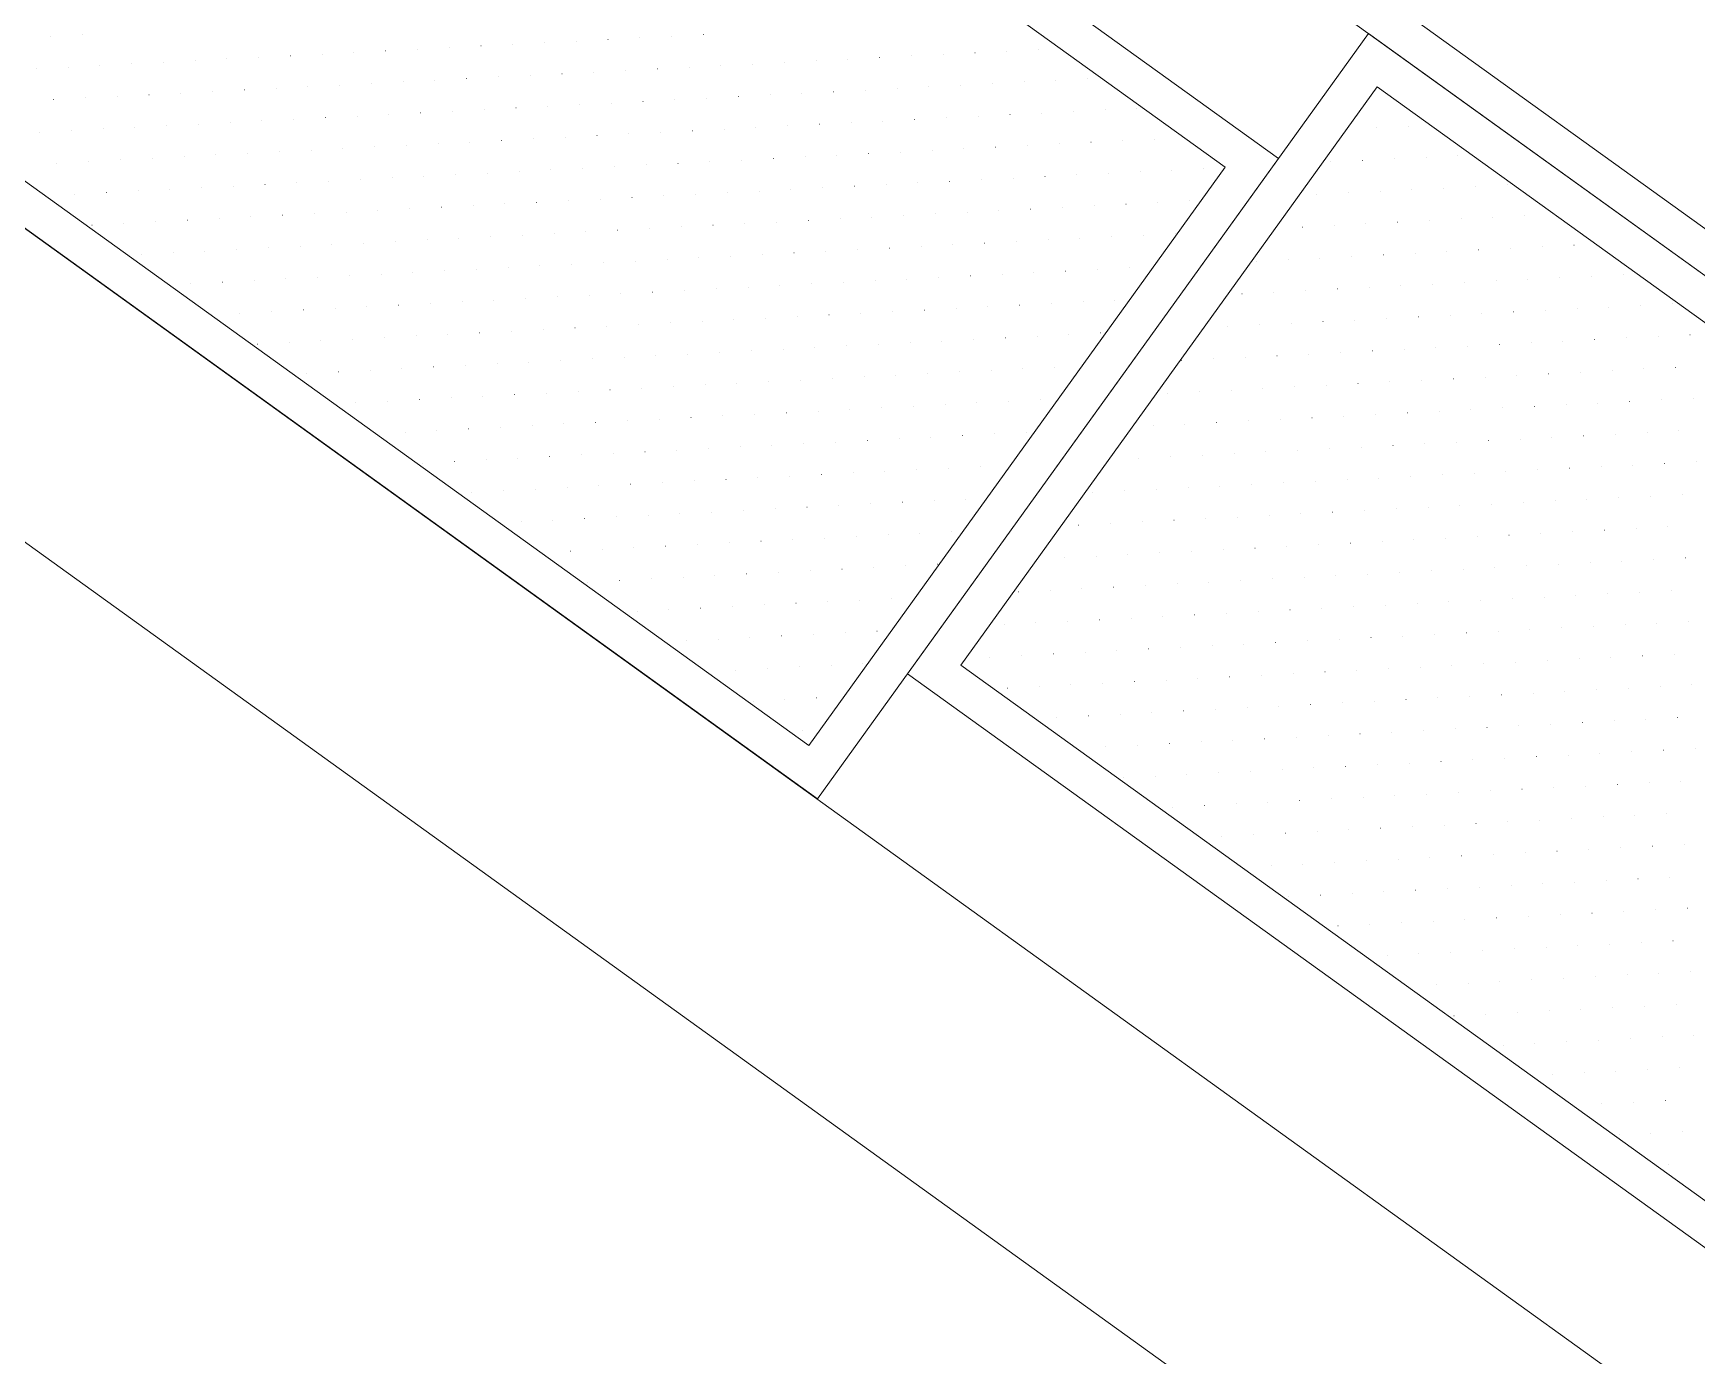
# Model space of a CAD drawing. Header units: centimetres. Extents: x -16179 to 12840, y -10704 to 3856.
# Drawn here: x 11086.4 to 11217.2, y -5104.4 to -5000.4 of the extents above; entities that cross this region are included whole.
import ezdxf

# ---------------------------------------------------------------- set-up
doc = ezdxf.new("R2010")
doc.units = ezdxf.units.CM
doc.header["$MEASUREMENT"] = 0
doc.layers.add('AA- arredo_Num_Penna__8_Num_Penna__8_Num_Penna__8_Num_Penna__8_Num_Penna__8_Num_Penna__8_Num_Penna__8_Num_Penna__8_Num_Penna__8_Num_Penna__8', color=8, linetype='Continuous', lineweight=18)

msp = doc.modelspace()

# ---------------------------------------------------------------- linework, layer by layer
at = {"layer": 'AA- arredo_Num_Penna__8_Num_Penna__8_Num_Penna__8_Num_Penna__8_Num_Penna__8_Num_Penna__8_Num_Penna__8_Num_Penna__8_Num_Penna__8_Num_Penna__8', "color": 8, "linetype": 'Continuous', "lineweight": 18}
for p, q in [((10985.42, -4943.55), (11335.42, -5195.55)), ((11148.06, -5060.6), (10985.42, -4943.55)), ((11147.38, -5056.41), (10990.56, -4943.55)), ((11086.42, -4943.55), (11180.09, -5010.96)), ((11091.56, -4943.55), (11184.28, -5010.28)), ((11112.28, -4943.55), (11331.24, -5101.13)), ((11117.42, -4943.55), (11335.42, -5100.45)), ((10985.42, -4968.2), (11301.19, -5195.55)), ((11087.76, -5000.65), (11087.76, -5000.65)), ((11090.26, -5000.53), (11090.26, -5000.53)), ((11126.59, -5001.18), (11126.59, -5001.18)), ((11129.08, -5001.05), (11129.09, -5001.05)), ((11131.58, -5000.92), (11131.59, -5000.92)), ((11134.08, -5000.8), (11134.08, -5000.8)), ((11136.57, -5000.67), (11136.58, -5000.67)), ((11139.07, -5000.54), (11139.08, -5000.54)), ((11155.13, -5050.78), (11191.35, -5000.45)), ((11191.35, -5000.45), (11331.24, -5101.13)), ((11101.62, -5002.45), (11101.62, -5002.45)), ((11104.12, -5002.32), (11104.12, -5002.32)), ((11106.61, -5002.2), (11106.62, -5002.2)), ((11109.11, -5002.07), (11109.11, -5002.07)), ((11111.61, -5001.94), (11111.61, -5001.94)), ((11114.1, -5001.81), (11114.11, -5001.81)), ((11116.6, -5001.69), (11116.6, -5001.69)), ((11119.1, -5001.56), (11119.1, -5001.56)), ((11121.59, -5001.43), (11121.6, -5001.43)), ((11124.09, -5001.31), (11124.1, -5001.31)), ((11150.43, -5002.47), (11150.44, -5002.47)), ((11152.93, -5002.34), (11152.94, -5002.34)), ((11155.43, -5002.21), (11155.43, -5002.21)), ((11157.92, -5002.09), (11157.93, -5002.09)), ((11160.42, -5001.96), (11160.43, -5001.96)), ((11162.92, -5001.83), (11162.92, -5001.83)), ((11165.41, -5001.7), (11165.42, -5001.7)), ((11086.64, -5003.21), (11086.64, -5003.21)), ((11089.14, -5003.09), (11089.14, -5003.09)), ((11091.63, -5002.96), (11091.64, -5002.96)), ((11094.13, -5002.83), (11094.13, -5002.83)), ((11096.63, -5002.71), (11096.63, -5002.71)), ((11099.12, -5002.58), (11099.13, -5002.58)), ((11125.47, -5003.74), (11125.47, -5003.74)), ((11127.96, -5003.61), (11127.97, -5003.61)), ((11130.46, -5003.48), (11130.46, -5003.48)), ((11132.96, -5003.36), (11132.96, -5003.36)), ((11135.45, -5003.23), (11135.46, -5003.23)), ((11137.95, -5003.1), (11137.95, -5003.1)), ((11140.45, -5002.98), (11140.45, -5002.98)), ((11142.94, -5002.85), (11142.95, -5002.85)), ((11145.44, -5002.72), (11145.44, -5002.72)), ((11147.94, -5002.59), (11147.94, -5002.59)), ((11100.5, -5005.01), (11100.5, -5005.01)), ((11102.99, -5004.88), (11103, -5004.88)), ((11105.49, -5004.76), (11105.5, -5004.76)), ((11107.99, -5004.63), (11107.99, -5004.63)), ((11110.49, -5004.5), (11110.49, -5004.5)), ((11112.98, -5004.38), (11112.99, -5004.38)), ((11115.48, -5004.25), (11115.48, -5004.25)), ((11117.98, -5004.12), (11117.98, -5004.12)), ((11120.47, -5003.99), (11120.48, -5003.99)), ((11122.97, -5003.87), (11122.97, -5003.87)), ((11149.31, -5005.03), (11149.32, -5005.03)), ((11151.81, -5004.9), (11151.81, -5004.9)), ((11154.31, -5004.77), (11154.31, -5004.77)), ((11156.8, -5004.65), (11156.81, -5004.65)), ((11159.3, -5004.52), (11159.3, -5004.52)), ((11159.32, -5050.09), (11192.03, -5004.64)), ((11161.8, -5004.39), (11161.8, -5004.39)), ((11164.29, -5004.26), (11164.3, -5004.26)), ((11166.79, -5004.14), (11166.79, -5004.14)), ((11169.29, -5004.01), (11169.29, -5004.01)), ((11192.03, -5004.64), (11327.05, -5101.81)), ((11088.01, -5005.65), (11088.02, -5005.65)), ((11090.51, -5005.52), (11090.52, -5005.52)), ((11093.01, -5005.39), (11093.01, -5005.39)), ((11095.5, -5005.27), (11095.51, -5005.27)), ((11098, -5005.14), (11098.01, -5005.14)), ((11124.34, -5006.3), (11124.35, -5006.3)), ((11126.84, -5006.17), (11126.85, -5006.17)), ((11129.34, -5006.04), (11129.34, -5006.04)), ((11131.83, -5005.92), (11131.84, -5005.92)), ((11134.33, -5005.79), (11134.34, -5005.79)), ((11136.83, -5005.66), (11136.83, -5005.66)), ((11139.33, -5005.54), (11139.33, -5005.54)), ((11141.82, -5005.41), (11141.83, -5005.41)), ((11144.32, -5005.28), (11144.32, -5005.28)), ((11146.82, -5005.15), (11146.82, -5005.15)), ((11173.16, -5006.32), (11173.16, -5006.32)), ((11096.88, -5007.7), (11096.89, -5007.7)), ((11099.38, -5007.57), (11099.38, -5007.57)), ((11101.87, -5007.44), (11101.88, -5007.44)), ((11104.37, -5007.32), (11104.38, -5007.32)), ((11106.87, -5007.19), (11106.87, -5007.19)), ((11109.36, -5007.06), (11109.37, -5007.06)), ((11111.86, -5006.94), (11111.87, -5006.94)), ((11114.36, -5006.81), (11114.36, -5006.81)), ((11116.85, -5006.68), (11116.86, -5006.68)), ((11119.35, -5006.55), (11119.36, -5006.55)), ((11121.85, -5006.43), (11121.85, -5006.43)), ((11145.69, -5007.71), (11145.7, -5007.71)), ((11148.19, -5007.59), (11148.2, -5007.59)), ((11150.69, -5007.46), (11150.69, -5007.46)), ((11153.18, -5007.33), (11153.19, -5007.33)), ((11155.68, -5007.21), (11155.69, -5007.21)), ((11158.18, -5007.08), (11158.18, -5007.08)), ((11160.67, -5006.95), (11160.68, -5006.95)), ((11163.17, -5006.82), (11163.18, -5006.82)), ((11165.67, -5006.7), (11165.67, -5006.7)), ((11168.17, -5006.57), (11168.17, -5006.57)), ((11170.66, -5006.44), (11170.67, -5006.44)), ((11086.89, -5008.21), (11086.9, -5008.21)), ((11089.39, -5008.08), (11089.39, -5008.08)), ((11091.89, -5007.95), (11091.89, -5007.95)), ((11094.38, -5007.83), (11094.39, -5007.83)), ((11120.73, -5008.99), (11120.73, -5008.99)), ((11123.22, -5008.86), (11123.23, -5008.86)), ((11125.72, -5008.73), (11125.73, -5008.73)), ((11128.22, -5008.61), (11128.22, -5008.61)), ((11130.71, -5008.48), (11130.72, -5008.48)), ((11133.21, -5008.35), (11133.22, -5008.35)), ((11135.71, -5008.22), (11135.71, -5008.22)), ((11138.2, -5008.1), (11138.21, -5008.1)), ((11140.7, -5007.97), (11140.71, -5007.97)), ((11143.2, -5007.84), (11143.2, -5007.84)), ((11169.54, -5009), (11169.55, -5009)), ((11172.04, -5008.88), (11172.04, -5008.88)), ((11174.53, -5008.75), (11174.54, -5008.75)), ((11192.01, -5007.86), (11192.02, -5007.86)), ((11194.51, -5007.73), (11194.51, -5007.73)), ((11095.76, -5010.26), (11095.76, -5010.26)), ((11098.26, -5010.13), (11098.26, -5010.13)), ((11100.75, -5010), (11100.76, -5010)), ((11103.25, -5009.88), (11103.25, -5009.88)), ((11105.75, -5009.75), (11105.75, -5009.75)), ((11108.24, -5009.62), (11108.25, -5009.62)), ((11110.74, -5009.5), (11110.74, -5009.5)), ((11113.24, -5009.37), (11113.24, -5009.37)), ((11115.73, -5009.24), (11115.74, -5009.24)), ((11118.23, -5009.11), (11118.23, -5009.11)), ((11144.57, -5010.28), (11144.58, -5010.28)), ((11147.07, -5010.15), (11147.07, -5010.15)), ((11184.28, -5010.28), (11148.06, -5060.6)), ((11149.57, -5010.02), (11149.57, -5010.02)), ((11152.06, -5009.89), (11152.07, -5009.89)), ((11154.56, -5009.77), (11154.57, -5009.77)), ((11157.06, -5009.64), (11157.06, -5009.64)), ((11159.55, -5009.51), (11159.56, -5009.51)), ((11162.05, -5009.38), (11162.06, -5009.38)), ((11164.55, -5009.26), (11164.55, -5009.26)), ((11167.04, -5009.13), (11167.05, -5009.13)), ((11193.39, -5010.29), (11193.39, -5010.29)), ((11195.88, -5010.16), (11195.89, -5010.16)), ((11198.38, -5010.04), (11198.39, -5010.04)), ((11088.27, -5010.64), (11088.27, -5010.64)), ((11090.77, -5010.51), (11090.77, -5010.51)), ((11093.26, -5010.39), (11093.27, -5010.39)), ((11119.61, -5011.55), (11119.61, -5011.55)), ((11122.1, -5011.42), (11122.11, -5011.42)), ((11124.6, -5011.29), (11124.6, -5011.29)), ((11127.1, -5011.17), (11127.1, -5011.17)), ((11129.59, -5011.04), (11129.6, -5011.04)), ((11132.09, -5010.91), (11132.09, -5010.91)), ((11134.59, -5010.78), (11134.59, -5010.78)), ((11137.08, -5010.66), (11137.09, -5010.66)), ((11139.58, -5010.53), (11139.58, -5010.53)), ((11142.08, -5010.4), (11142.08, -5010.4)), ((11180.09, -5010.96), (11147.38, -5056.41)), ((11168.42, -5011.56), (11168.42, -5011.56)), ((11170.92, -5011.44), (11170.92, -5011.44)), ((11173.41, -5011.31), (11173.42, -5011.31)), ((11175.91, -5011.18), (11175.91, -5011.18)), ((11178.41, -5011.05), (11178.41, -5011.05)), ((11188.39, -5010.55), (11188.4, -5010.55)), ((11190.89, -5010.42), (11190.9, -5010.42)), ((11092.14, -5012.95), (11092.15, -5012.95)), ((11094.64, -5012.82), (11094.64, -5012.82)), ((11097.13, -5012.69), (11097.14, -5012.69)), ((11099.63, -5012.57), (11099.64, -5012.57)), ((11102.13, -5012.44), (11102.13, -5012.44)), ((11104.62, -5012.31), (11104.63, -5012.31)), ((11107.12, -5012.18), (11107.13, -5012.18)), ((11109.62, -5012.06), (11109.62, -5012.06)), ((11112.12, -5011.93), (11112.12, -5011.93)), ((11114.61, -5011.8), (11114.62, -5011.8)), ((11117.11, -5011.67), (11117.11, -5011.67)), ((11143.45, -5012.84), (11143.46, -5012.84)), ((11145.95, -5012.71), (11145.95, -5012.71)), ((11148.45, -5012.58), (11148.45, -5012.58)), ((11150.94, -5012.45), (11150.95, -5012.45)), ((11153.44, -5012.33), (11153.44, -5012.33)), ((11155.94, -5012.2), (11155.94, -5012.2)), ((11158.43, -5012.07), (11158.44, -5012.07)), ((11160.93, -5011.94), (11160.93, -5011.94)), ((11163.43, -5011.82), (11163.43, -5011.82)), ((11165.92, -5011.69), (11165.93, -5011.69)), ((11192.27, -5012.85), (11192.27, -5012.85)), ((11194.76, -5012.72), (11194.77, -5012.72)), ((11197.26, -5012.6), (11197.26, -5012.6)), ((11199.76, -5012.47), (11199.76, -5012.47)), ((11202.25, -5012.34), (11202.26, -5012.34)), ((11089.64, -5013.07), (11089.65, -5013.07)), ((11115.99, -5014.23), (11115.99, -5014.23)), ((11118.48, -5014.11), (11118.49, -5014.11)), ((11120.98, -5013.98), (11120.99, -5013.98)), ((11123.48, -5013.85), (11123.48, -5013.85)), ((11125.97, -5013.73), (11125.98, -5013.73)), ((11128.47, -5013.6), (11128.48, -5013.6)), ((11130.97, -5013.47), (11130.97, -5013.47)), ((11133.46, -5013.34), (11133.47, -5013.34)), ((11135.96, -5013.22), (11135.97, -5013.22)), ((11138.46, -5013.09), (11138.46, -5013.09)), ((11140.96, -5012.96), (11140.96, -5012.96)), ((11164.8, -5014.25), (11164.81, -5014.25)), ((11167.3, -5014.12), (11167.3, -5014.12)), ((11169.8, -5014), (11169.8, -5014)), ((11172.29, -5013.87), (11172.3, -5013.87)), ((11174.79, -5013.74), (11174.79, -5013.74)), ((11177.29, -5013.61), (11177.29, -5013.61)), ((11187.27, -5013.11), (11187.28, -5013.11)), ((11189.77, -5012.98), (11189.77, -5012.98)), ((11091.02, -5015.51), (11091.03, -5015.51)), ((11093.52, -5015.38), (11093.52, -5015.38)), ((11096.01, -5015.25), (11096.02, -5015.25)), ((11098.51, -5015.13), (11098.52, -5015.13)), ((11101.01, -5015), (11101.01, -5015)), ((11103.5, -5014.87), (11103.51, -5014.87)), ((11106, -5014.74), (11106.01, -5014.74)), ((11108.5, -5014.62), (11108.5, -5014.62)), ((11110.99, -5014.49), (11111, -5014.49)), ((11113.49, -5014.36), (11113.5, -5014.36)), ((11139.83, -5015.52), (11139.84, -5015.52)), ((11142.33, -5015.4), (11142.34, -5015.4)), ((11144.83, -5015.27), (11144.83, -5015.27)), ((11147.32, -5015.14), (11147.33, -5015.14)), ((11149.82, -5015.01), (11149.83, -5015.01)), ((11152.32, -5014.89), (11152.32, -5014.89)), ((11154.81, -5014.76), (11154.82, -5014.76)), ((11157.31, -5014.63), (11157.32, -5014.63)), ((11159.81, -5014.51), (11159.81, -5014.51)), ((11162.3, -5014.38), (11162.31, -5014.38)), ((11188.65, -5015.54), (11188.65, -5015.54)), ((11191.14, -5015.41), (11191.15, -5015.41)), ((11193.64, -5015.28), (11193.65, -5015.28)), ((11196.14, -5015.16), (11196.14, -5015.16)), ((11198.64, -5015.03), (11198.64, -5015.03)), ((11201.13, -5014.9), (11201.14, -5014.9)), ((11203.63, -5014.78), (11203.63, -5014.78)), ((11114.87, -5016.8), (11114.87, -5016.8)), ((11117.36, -5016.67), (11117.37, -5016.67)), ((11119.86, -5016.54), (11119.86, -5016.54)), ((11122.36, -5016.41), (11122.36, -5016.41)), ((11124.85, -5016.29), (11124.86, -5016.29)), ((11127.35, -5016.16), (11127.36, -5016.16)), ((11129.85, -5016.03), (11129.85, -5016.03)), ((11132.34, -5015.9), (11132.35, -5015.9)), ((11134.84, -5015.78), (11134.85, -5015.78)), ((11137.34, -5015.65), (11137.34, -5015.65)), ((11163.68, -5016.81), (11163.69, -5016.81)), ((11166.18, -5016.68), (11166.18, -5016.68)), ((11168.67, -5016.56), (11168.68, -5016.56)), ((11171.17, -5016.43), (11171.18, -5016.43)), ((11173.67, -5016.3), (11173.67, -5016.3)), ((11176.16, -5016.18), (11176.17, -5016.18)), ((11186.15, -5015.67), (11186.16, -5015.67)), ((11094.89, -5017.81), (11094.9, -5017.81)), ((11097.39, -5017.69), (11097.39, -5017.69)), ((11099.89, -5017.56), (11099.89, -5017.56)), ((11102.38, -5017.43), (11102.39, -5017.43)), ((11104.88, -5017.3), (11104.88, -5017.3)), ((11107.38, -5017.18), (11107.38, -5017.18)), ((11109.87, -5017.05), (11109.88, -5017.05)), ((11112.37, -5016.92), (11112.37, -5016.92)), ((11138.71, -5018.08), (11138.72, -5018.08)), ((11141.21, -5017.96), (11141.21, -5017.96)), ((11143.71, -5017.83), (11143.71, -5017.83)), ((11146.2, -5017.7), (11146.21, -5017.7)), ((11148.7, -5017.57), (11148.7, -5017.57)), ((11151.2, -5017.45), (11151.2, -5017.45)), ((11153.69, -5017.32), (11153.7, -5017.32)), ((11156.19, -5017.19), (11156.2, -5017.19)), ((11158.69, -5017.07), (11158.69, -5017.07)), ((11161.18, -5016.94), (11161.19, -5016.94)), ((11187.53, -5018.1), (11187.53, -5018.1)), ((11190.02, -5017.97), (11190.03, -5017.97)), ((11192.52, -5017.84), (11192.53, -5017.84)), ((11195.02, -5017.72), (11195.02, -5017.72)), ((11197.51, -5017.59), (11197.52, -5017.59)), ((11200.01, -5017.46), (11200.02, -5017.46)), ((11202.51, -5017.34), (11202.51, -5017.34)), ((11205, -5017.21), (11205.01, -5017.21)), ((11207.5, -5017.08), (11207.51, -5017.08)), ((11111.25, -5019.48), (11111.25, -5019.48)), ((11113.75, -5019.36), (11113.75, -5019.36)), ((11116.24, -5019.23), (11116.25, -5019.23)), ((11118.74, -5019.1), (11118.74, -5019.1)), ((11121.24, -5018.97), (11121.24, -5018.97)), ((11123.73, -5018.85), (11123.74, -5018.85)), ((11126.23, -5018.72), (11126.23, -5018.72)), ((11128.73, -5018.59), (11128.73, -5018.59)), ((11131.22, -5018.47), (11131.23, -5018.47)), ((11133.72, -5018.34), (11133.72, -5018.34)), ((11136.22, -5018.21), (11136.22, -5018.21)), ((11162.56, -5019.37), (11162.56, -5019.37)), ((11165.06, -5019.24), (11165.06, -5019.24)), ((11167.55, -5019.12), (11167.56, -5019.12)), ((11170.05, -5018.99), (11170.05, -5018.99)), ((11172.55, -5018.86), (11172.55, -5018.86)), ((11182.53, -5018.35), (11182.54, -5018.35)), ((11185.03, -5018.23), (11185.04, -5018.23)), ((11211.37, -5019.39), (11211.38, -5019.39)), ((11098.76, -5020.12), (11098.77, -5020.12)), ((11101.26, -5019.99), (11101.27, -5019.99)), ((11103.76, -5019.86), (11103.76, -5019.86)), ((11106.26, -5019.74), (11106.26, -5019.74)), ((11108.75, -5019.61), (11108.76, -5019.61)), ((11135.09, -5020.77), (11135.1, -5020.77)), ((11137.59, -5020.64), (11137.6, -5020.64)), ((11140.09, -5020.52), (11140.09, -5020.52)), ((11142.59, -5020.39), (11142.59, -5020.39)), ((11145.08, -5020.26), (11145.09, -5020.26)), ((11147.58, -5020.13), (11147.58, -5020.13)), ((11150.08, -5020.01), (11150.08, -5020.01)), ((11152.57, -5019.88), (11152.58, -5019.88)), ((11155.07, -5019.75), (11155.07, -5019.75)), ((11157.57, -5019.63), (11157.57, -5019.63)), ((11160.06, -5019.5), (11160.07, -5019.5)), ((11183.91, -5020.79), (11183.91, -5020.79)), ((11186.41, -5020.66), (11186.41, -5020.66)), ((11188.9, -5020.53), (11188.91, -5020.53)), ((11191.4, -5020.41), (11191.4, -5020.41)), ((11193.9, -5020.28), (11193.9, -5020.28)), ((11196.39, -5020.15), (11196.4, -5020.15)), ((11198.89, -5020.02), (11198.89, -5020.02)), ((11201.39, -5019.9), (11201.39, -5019.9)), ((11203.88, -5019.77), (11203.89, -5019.77)), ((11206.38, -5019.64), (11206.38, -5019.64)), ((11208.88, -5019.51), (11208.88, -5019.51)), ((11110.13, -5022.04), (11110.13, -5022.04)), ((11112.62, -5021.92), (11112.63, -5021.92)), ((11115.12, -5021.79), (11115.13, -5021.79)), ((11117.62, -5021.66), (11117.62, -5021.66)), ((11120.11, -5021.53), (11120.12, -5021.53)), ((11122.61, -5021.41), (11122.62, -5021.41)), ((11125.11, -5021.28), (11125.11, -5021.28)), ((11127.6, -5021.15), (11127.61, -5021.15)), ((11130.1, -5021.03), (11130.11, -5021.03)), ((11132.6, -5020.9), (11132.6, -5020.9)), ((11158.94, -5022.06), (11158.95, -5022.06)), ((11161.44, -5021.93), (11161.44, -5021.93)), ((11163.93, -5021.8), (11163.94, -5021.8)), ((11166.43, -5021.68), (11166.44, -5021.68)), ((11168.93, -5021.55), (11168.93, -5021.55)), ((11171.43, -5021.42), (11171.43, -5021.42)), ((11181.41, -5020.91), (11181.42, -5020.91)), ((11207.76, -5022.08), (11207.76, -5022.08)), ((11210.25, -5021.95), (11210.26, -5021.95)), ((11212.75, -5021.82), (11212.75, -5021.82)), ((11215.25, -5021.69), (11215.25, -5021.69)), ((11102.64, -5022.42), (11102.64, -5022.42)), ((11105.13, -5022.3), (11105.14, -5022.3)), ((11107.63, -5022.17), (11107.64, -5022.17)), ((11133.97, -5023.33), (11133.98, -5023.33)), ((11136.47, -5023.2), (11136.48, -5023.2)), ((11138.97, -5023.08), (11138.97, -5023.08)), ((11141.46, -5022.95), (11141.47, -5022.95)), ((11143.96, -5022.82), (11143.97, -5022.82)), ((11146.46, -5022.7), (11146.46, -5022.7)), ((11148.95, -5022.57), (11148.96, -5022.57)), ((11151.45, -5022.44), (11151.46, -5022.44)), ((11153.95, -5022.31), (11153.95, -5022.31)), ((11156.44, -5022.19), (11156.45, -5022.19)), ((11182.79, -5023.35), (11182.79, -5023.35)), ((11185.28, -5023.22), (11185.29, -5023.22)), ((11187.78, -5023.09), (11187.79, -5023.09)), ((11190.28, -5022.97), (11190.28, -5022.97)), ((11192.77, -5022.84), (11192.78, -5022.84)), ((11195.27, -5022.71), (11195.28, -5022.71)), ((11197.77, -5022.58), (11197.77, -5022.58)), ((11200.27, -5022.46), (11200.27, -5022.46)), ((11202.76, -5022.33), (11202.77, -5022.33)), ((11205.26, -5022.2), (11205.26, -5022.2)), ((11109.01, -5024.6), (11109.01, -5024.6)), ((11111.5, -5024.48), (11111.51, -5024.48)), ((11114, -5024.35), (11114, -5024.35)), ((11116.5, -5024.22), (11116.5, -5024.22)), ((11118.99, -5024.09), (11119, -5024.09)), ((11121.49, -5023.97), (11121.5, -5023.97)), ((11123.99, -5023.84), (11123.99, -5023.84)), ((11126.48, -5023.71), (11126.49, -5023.71)), ((11128.98, -5023.59), (11128.99, -5023.59)), ((11131.48, -5023.46), (11131.48, -5023.46)), ((11157.82, -5024.62), (11157.83, -5024.62)), ((11160.32, -5024.49), (11160.32, -5024.49)), ((11162.81, -5024.37), (11162.82, -5024.37)), ((11165.31, -5024.24), (11165.32, -5024.24)), ((11167.81, -5024.11), (11167.81, -5024.11)), ((11170.3, -5023.98), (11170.31, -5023.98)), ((11180.29, -5023.47), (11180.3, -5023.47)), ((11206.63, -5024.64), (11206.64, -5024.64)), ((11209.13, -5024.51), (11209.14, -5024.51)), ((11211.63, -5024.38), (11211.63, -5024.38)), ((11214.12, -5024.25), (11214.13, -5024.25)), ((11216.62, -5024.13), (11216.63, -5024.13)), ((11104.01, -5024.86), (11104.02, -5024.86)), ((11106.51, -5024.73), (11106.51, -5024.73)), ((11130.36, -5026.02), (11130.36, -5026.02)), ((11132.85, -5025.89), (11132.86, -5025.89)), ((11135.35, -5025.76), (11135.35, -5025.76)), ((11137.85, -5025.64), (11137.85, -5025.64)), ((11140.34, -5025.51), (11140.35, -5025.51)), ((11142.84, -5025.38), (11142.84, -5025.38)), ((11145.34, -5025.26), (11145.34, -5025.26)), ((11147.83, -5025.13), (11147.84, -5025.13)), ((11150.33, -5025), (11150.33, -5025)), ((11152.83, -5024.87), (11152.83, -5024.87)), ((11155.32, -5024.75), (11155.33, -5024.75)), ((11181.67, -5025.91), (11181.67, -5025.91)), ((11184.16, -5025.78), (11184.17, -5025.78)), ((11186.66, -5025.65), (11186.67, -5025.65)), ((11189.16, -5025.53), (11189.16, -5025.53)), ((11191.65, -5025.4), (11191.66, -5025.4)), ((11194.15, -5025.27), (11194.16, -5025.27)), ((11196.65, -5025.14), (11196.65, -5025.14)), ((11199.14, -5025.02), (11199.15, -5025.02)), ((11201.64, -5024.89), (11201.65, -5024.89)), ((11204.14, -5024.76), (11204.14, -5024.76)), ((11107.89, -5027.16), (11107.89, -5027.16)), ((11110.38, -5027.04), (11110.39, -5027.04)), ((11112.88, -5026.91), (11112.88, -5026.91)), ((11115.38, -5026.78), (11115.38, -5026.78)), ((11117.87, -5026.66), (11117.88, -5026.66)), ((11120.37, -5026.53), (11120.37, -5026.53)), ((11122.87, -5026.4), (11122.87, -5026.4)), ((11125.36, -5026.27), (11125.37, -5026.27)), ((11127.86, -5026.15), (11127.86, -5026.15)), ((11154.2, -5027.31), (11154.21, -5027.31)), ((11156.7, -5027.18), (11156.7, -5027.18)), ((11159.2, -5027.05), (11159.2, -5027.05)), ((11161.69, -5026.93), (11161.7, -5026.93)), ((11164.19, -5026.8), (11164.19, -5026.8)), ((11166.69, -5026.67), (11166.69, -5026.67)), ((11176.67, -5026.16), (11176.68, -5026.16)), ((11179.17, -5026.03), (11179.17, -5026.03)), ((11203.02, -5027.32), (11203.02, -5027.32)), ((11205.51, -5027.2), (11205.52, -5027.2)), ((11208.01, -5027.07), (11208.01, -5027.07)), ((11210.51, -5026.94), (11210.51, -5026.94)), ((11213, -5026.81), (11213.01, -5026.81)), ((11215.5, -5026.69), (11215.51, -5026.69)), ((11129.23, -5028.58), (11129.24, -5028.58)), ((11131.73, -5028.45), (11131.74, -5028.45)), ((11134.23, -5028.32), (11134.23, -5028.32)), ((11136.73, -5028.2), (11136.73, -5028.2)), ((11139.22, -5028.07), (11139.23, -5028.07)), ((11141.72, -5027.94), (11141.72, -5027.94)), ((11144.22, -5027.82), (11144.22, -5027.82)), ((11146.71, -5027.69), (11146.72, -5027.69)), ((11149.21, -5027.56), (11149.21, -5027.56)), ((11151.71, -5027.43), (11151.71, -5027.43)), ((11178.05, -5028.6), (11178.05, -5028.6)), ((11180.55, -5028.47), (11180.55, -5028.47)), ((11183.04, -5028.34), (11183.05, -5028.34)), ((11185.54, -5028.21), (11185.54, -5028.21)), ((11188.04, -5028.09), (11188.04, -5028.09)), ((11190.53, -5027.96), (11190.54, -5027.96)), ((11193.03, -5027.83), (11193.03, -5027.83)), ((11195.53, -5027.7), (11195.53, -5027.7)), ((11198.02, -5027.58), (11198.03, -5027.58)), ((11200.52, -5027.45), (11200.52, -5027.45)), ((11111.76, -5029.47), (11111.76, -5029.47)), ((11114.25, -5029.34), (11114.26, -5029.34)), ((11116.75, -5029.22), (11116.76, -5029.22)), ((11119.25, -5029.09), (11119.25, -5029.09)), ((11121.74, -5028.96), (11121.75, -5028.96)), ((11124.24, -5028.83), (11124.25, -5028.83)), ((11126.74, -5028.71), (11126.74, -5028.71)), ((11153.08, -5029.87), (11153.09, -5029.87)), ((11155.58, -5029.74), (11155.58, -5029.74)), ((11158.07, -5029.61), (11158.08, -5029.61)), ((11160.57, -5029.49), (11160.58, -5029.49)), ((11163.07, -5029.36), (11163.07, -5029.36)), ((11165.57, -5029.23), (11165.57, -5029.23)), ((11175.55, -5028.72), (11175.56, -5028.72)), ((11201.9, -5029.88), (11201.9, -5029.88)), ((11204.39, -5029.76), (11204.4, -5029.76)), ((11206.89, -5029.63), (11206.89, -5029.63)), ((11209.39, -5029.5), (11209.39, -5029.5)), ((11211.88, -5029.37), (11211.89, -5029.37)), ((11214.38, -5029.25), (11214.38, -5029.25)), ((11216.88, -5029.12), (11216.88, -5029.12)), ((11128.11, -5031.14), (11128.12, -5031.14)), ((11130.61, -5031.01), (11130.62, -5031.01)), ((11133.11, -5030.89), (11133.11, -5030.89)), ((11135.6, -5030.76), (11135.61, -5030.76)), ((11138.1, -5030.63), (11138.11, -5030.63)), ((11140.6, -5030.5), (11140.6, -5030.5)), ((11143.09, -5030.38), (11143.1, -5030.38)), ((11145.59, -5030.25), (11145.6, -5030.25)), ((11148.09, -5030.12), (11148.09, -5030.12)), ((11150.58, -5029.99), (11150.59, -5029.99)), ((11176.93, -5031.16), (11176.93, -5031.16)), ((11179.42, -5031.03), (11179.43, -5031.03)), ((11181.92, -5030.9), (11181.93, -5030.9)), ((11184.42, -5030.77), (11184.42, -5030.77)), ((11186.91, -5030.65), (11186.92, -5030.65)), ((11189.41, -5030.52), (11189.42, -5030.52)), ((11191.91, -5030.39), (11191.91, -5030.39)), ((11194.4, -5030.27), (11194.41, -5030.27)), ((11196.9, -5030.14), (11196.91, -5030.14)), ((11199.4, -5030.01), (11199.4, -5030.01)), ((11115.63, -5031.78), (11115.63, -5031.78)), ((11118.13, -5031.65), (11118.13, -5031.65)), ((11120.62, -5031.52), (11120.63, -5031.52)), ((11123.12, -5031.39), (11123.13, -5031.39)), ((11125.62, -5031.27), (11125.62, -5031.27)), ((11149.46, -5032.56), (11149.47, -5032.56)), ((11151.96, -5032.43), (11151.97, -5032.43)), ((11154.46, -5032.3), (11154.46, -5032.3)), ((11156.95, -5032.17), (11156.96, -5032.17)), ((11159.45, -5032.05), (11159.46, -5032.05)), ((11161.95, -5031.92), (11161.95, -5031.92)), ((11164.44, -5031.79), (11164.45, -5031.79)), ((11174.43, -5031.28), (11174.44, -5031.28)), ((11200.77, -5032.44), (11200.78, -5032.44)), ((11203.27, -5032.32), (11203.28, -5032.32)), ((11205.77, -5032.19), (11205.77, -5032.19)), ((11208.26, -5032.06), (11208.27, -5032.06)), ((11210.76, -5031.93), (11210.77, -5031.93)), ((11213.26, -5031.81), (11213.26, -5031.81)), ((11215.75, -5031.68), (11215.76, -5031.68)), ((11124.5, -5033.83), (11124.5, -5033.83)), ((11126.99, -5033.7), (11127, -5033.7)), ((11129.49, -5033.57), (11129.49, -5033.57)), ((11131.99, -5033.45), (11131.99, -5033.45)), ((11134.48, -5033.32), (11134.49, -5033.32)), ((11136.98, -5033.19), (11136.98, -5033.19)), ((11139.48, -5033.06), (11139.48, -5033.06)), ((11141.97, -5032.94), (11141.98, -5032.94)), ((11144.47, -5032.81), (11144.47, -5032.81)), ((11146.97, -5032.68), (11146.97, -5032.68)), ((11173.31, -5033.84), (11173.31, -5033.84)), ((11175.81, -5033.72), (11175.81, -5033.72)), ((11178.3, -5033.59), (11178.31, -5033.59)), ((11180.8, -5033.46), (11180.81, -5033.46)), ((11183.3, -5033.33), (11183.3, -5033.33)), ((11185.79, -5033.21), (11185.8, -5033.21)), ((11188.29, -5033.08), (11188.3, -5033.08)), ((11190.79, -5032.95), (11190.79, -5032.95)), ((11193.28, -5032.83), (11193.29, -5032.83)), ((11195.78, -5032.7), (11195.79, -5032.7)), ((11198.28, -5032.57), (11198.28, -5032.57)), ((11117.01, -5034.21), (11117.01, -5034.21)), ((11119.5, -5034.08), (11119.51, -5034.08)), ((11122, -5033.95), (11122, -5033.95)), ((11148.34, -5035.12), (11148.35, -5035.12)), ((11150.84, -5034.99), (11150.84, -5034.99)), ((11153.34, -5034.86), (11153.34, -5034.86)), ((11155.83, -5034.73), (11155.84, -5034.73)), ((11158.33, -5034.61), (11158.33, -5034.61)), ((11160.83, -5034.48), (11160.83, -5034.48)), ((11197.16, -5035.13), (11197.16, -5035.13)), ((11199.65, -5035), (11199.66, -5035)), ((11202.15, -5034.88), (11202.15, -5034.88)), ((11204.65, -5034.75), (11204.65, -5034.75)), ((11207.14, -5034.62), (11207.15, -5034.62)), ((11209.64, -5034.5), (11209.64, -5034.5)), ((11212.14, -5034.37), (11212.14, -5034.37)), ((11214.63, -5034.24), (11214.64, -5034.24)), ((11217.13, -5034.11), (11217.14, -5034.11)), ((11123.37, -5036.39), (11123.38, -5036.39)), ((11125.87, -5036.26), (11125.88, -5036.26)), ((11128.37, -5036.13), (11128.37, -5036.13)), ((11130.86, -5036.01), (11130.87, -5036.01)), ((11133.36, -5035.88), (11133.37, -5035.88)), ((11135.86, -5035.75), (11135.86, -5035.75)), ((11138.36, -5035.62), (11138.36, -5035.62)), ((11140.85, -5035.5), (11140.86, -5035.5)), ((11143.35, -5035.37), (11143.35, -5035.37)), ((11145.85, -5035.24), (11145.85, -5035.24)), ((11172.19, -5036.4), (11172.19, -5036.4)), ((11174.69, -5036.28), (11174.69, -5036.28)), ((11177.18, -5036.15), (11177.19, -5036.15)), ((11179.68, -5036.02), (11179.68, -5036.02)), ((11182.18, -5035.89), (11182.18, -5035.89)), ((11184.67, -5035.77), (11184.68, -5035.77)), ((11187.17, -5035.64), (11187.17, -5035.64)), ((11189.67, -5035.51), (11189.67, -5035.51)), ((11192.16, -5035.39), (11192.17, -5035.39)), ((11194.66, -5035.26), (11194.66, -5035.26)), ((11120.88, -5036.51), (11120.88, -5036.51)), ((11147.22, -5037.68), (11147.23, -5037.68)), ((11149.72, -5037.55), (11149.72, -5037.55)), ((11152.21, -5037.42), (11152.22, -5037.42)), ((11154.71, -5037.29), (11154.72, -5037.29)), ((11157.21, -5037.17), (11157.21, -5037.17)), ((11159.7, -5037.04), (11159.71, -5037.04)), ((11169.69, -5036.53), (11169.7, -5036.53)), ((11196.04, -5037.69), (11196.04, -5037.69)), ((11198.53, -5037.56), (11198.54, -5037.56)), ((11201.03, -5037.44), (11201.03, -5037.44)), ((11203.53, -5037.31), (11203.53, -5037.31)), ((11206.02, -5037.18), (11206.03, -5037.18)), ((11208.52, -5037.06), (11208.52, -5037.06)), ((11211.02, -5036.93), (11211.02, -5036.93)), ((11213.51, -5036.8), (11213.52, -5036.8)), ((11216.01, -5036.67), (11216.01, -5036.67)), ((11124.75, -5038.82), (11124.76, -5038.82)), ((11127.25, -5038.69), (11127.25, -5038.69)), ((11129.74, -5038.57), (11129.75, -5038.57)), ((11132.24, -5038.44), (11132.25, -5038.44)), ((11134.74, -5038.31), (11134.74, -5038.31)), ((11137.23, -5038.18), (11137.24, -5038.18)), ((11139.73, -5038.06), (11139.74, -5038.06)), ((11142.23, -5037.93), (11142.23, -5037.93)), ((11144.72, -5037.8), (11144.73, -5037.8)), ((11168.57, -5039.09), (11168.58, -5039.09)), ((11171.07, -5038.96), (11171.07, -5038.96)), ((11173.56, -5038.84), (11173.57, -5038.84)), ((11176.06, -5038.71), (11176.07, -5038.71)), ((11178.56, -5038.58), (11178.56, -5038.58)), ((11181.05, -5038.46), (11181.06, -5038.46)), ((11183.55, -5038.33), (11183.56, -5038.33)), ((11186.05, -5038.2), (11186.05, -5038.2)), ((11188.54, -5038.07), (11188.55, -5038.07)), ((11191.04, -5037.95), (11191.05, -5037.95)), ((11193.54, -5037.82), (11193.54, -5037.82)), ((11143.6, -5040.36), (11143.61, -5040.36)), ((11146.1, -5040.24), (11146.1, -5040.24)), ((11148.6, -5040.11), (11148.6, -5040.11)), ((11151.09, -5039.98), (11151.1, -5039.98)), ((11153.59, -5039.85), (11153.6, -5039.85)), ((11156.09, -5039.73), (11156.09, -5039.73)), ((11158.58, -5039.6), (11158.59, -5039.6)), ((11192.42, -5040.38), (11192.42, -5040.38)), ((11194.91, -5040.25), (11194.92, -5040.25)), ((11197.41, -5040.12), (11197.42, -5040.12)), ((11199.91, -5040), (11199.91, -5040)), ((11202.4, -5039.87), (11202.41, -5039.87)), ((11204.9, -5039.74), (11204.91, -5039.74)), ((11207.4, -5039.62), (11207.4, -5039.62)), ((11209.89, -5039.49), (11209.9, -5039.49)), ((11212.39, -5039.36), (11212.4, -5039.36)), ((11214.89, -5039.23), (11214.89, -5039.23)), ((11128.62, -5041.13), (11128.63, -5041.13)), ((11131.12, -5041), (11131.12, -5041)), ((11133.62, -5040.87), (11133.62, -5040.87)), ((11136.11, -5040.75), (11136.12, -5040.75)), ((11138.61, -5040.62), (11138.61, -5040.62)), ((11141.11, -5040.49), (11141.11, -5040.49)), ((11167.45, -5041.65), (11167.45, -5041.65)), ((11169.95, -5041.52), (11169.95, -5041.52)), ((11172.44, -5041.4), (11172.45, -5041.4)), ((11174.94, -5041.27), (11174.94, -5041.27)), ((11177.44, -5041.14), (11177.44, -5041.14)), ((11179.93, -5041.02), (11179.94, -5041.02)), ((11182.43, -5040.89), (11182.44, -5040.89)), ((11184.93, -5040.76), (11184.93, -5040.76)), ((11187.42, -5040.63), (11187.43, -5040.63)), ((11189.92, -5040.51), (11189.93, -5040.51)), ((11216.26, -5041.67), (11216.27, -5041.67)), ((11142.48, -5042.92), (11142.49, -5042.92)), ((11144.98, -5042.8), (11144.98, -5042.8)), ((11147.48, -5042.67), (11147.48, -5042.67)), ((11149.97, -5042.54), (11149.98, -5042.54)), ((11152.47, -5042.41), (11152.47, -5042.41)), ((11154.97, -5042.29), (11154.97, -5042.29)), ((11157.46, -5042.16), (11157.47, -5042.16)), ((11191.3, -5042.94), (11191.3, -5042.94)), ((11193.79, -5042.81), (11193.8, -5042.81)), ((11196.29, -5042.69), (11196.29, -5042.69)), ((11198.79, -5042.56), (11198.79, -5042.56)), ((11201.28, -5042.43), (11201.29, -5042.43)), ((11203.78, -5042.3), (11203.78, -5042.3)), ((11206.28, -5042.18), (11206.28, -5042.18)), ((11208.77, -5042.05), (11208.78, -5042.05)), ((11211.27, -5041.92), (11211.28, -5041.92)), ((11213.77, -5041.79), (11213.77, -5041.79)), ((11130, -5043.56), (11130, -5043.56)), ((11132.49, -5043.43), (11132.5, -5043.43)), ((11134.99, -5043.31), (11135, -5043.31)), ((11137.49, -5043.18), (11137.49, -5043.18)), ((11139.99, -5043.05), (11139.99, -5043.05)), ((11166.33, -5044.21), (11166.33, -5044.21)), ((11168.83, -5044.08), (11168.83, -5044.08)), ((11171.32, -5043.96), (11171.33, -5043.96)), ((11173.82, -5043.83), (11173.82, -5043.83)), ((11176.32, -5043.7), (11176.32, -5043.7)), ((11178.81, -5043.58), (11178.82, -5043.58)), ((11181.31, -5043.45), (11181.31, -5043.45)), ((11183.81, -5043.32), (11183.81, -5043.32)), ((11186.3, -5043.19), (11186.31, -5043.19)), ((11188.8, -5043.07), (11188.8, -5043.07)), ((11215.14, -5044.23), (11215.15, -5044.23)), ((11138.86, -5045.61), (11138.87, -5045.61)), ((11141.36, -5045.48), (11141.37, -5045.48)), ((11143.86, -5045.36), (11143.86, -5045.36)), ((11146.35, -5045.23), (11146.36, -5045.23)), ((11148.85, -5045.1), (11148.86, -5045.1)), ((11151.35, -5044.98), (11151.35, -5044.98)), ((11153.84, -5044.85), (11153.85, -5044.85)), ((11163.83, -5044.34), (11163.84, -5044.34)), ((11187.68, -5045.63), (11187.68, -5045.63)), ((11190.17, -5045.5), (11190.18, -5045.5)), ((11192.67, -5045.37), (11192.68, -5045.37)), ((11195.17, -5045.25), (11195.17, -5045.25)), ((11197.67, -5045.12), (11197.67, -5045.12)), ((11200.16, -5044.99), (11200.17, -5044.99)), ((11202.66, -5044.86), (11202.66, -5044.86)), ((11205.16, -5044.74), (11205.16, -5044.74)), ((11207.65, -5044.61), (11207.66, -5044.61)), ((11210.15, -5044.48), (11210.15, -5044.48)), ((11212.65, -5044.36), (11212.65, -5044.36)), ((11133.87, -5045.87), (11133.88, -5045.87)), ((11136.37, -5045.74), (11136.37, -5045.74)), ((11162.71, -5046.9), (11162.72, -5046.9)), ((11165.21, -5046.77), (11165.21, -5046.77)), ((11167.7, -5046.65), (11167.71, -5046.65)), ((11170.2, -5046.52), (11170.21, -5046.52)), ((11172.7, -5046.39), (11172.7, -5046.39)), ((11175.19, -5046.26), (11175.2, -5046.26)), ((11177.69, -5046.14), (11177.7, -5046.14)), ((11180.19, -5046.01), (11180.19, -5046.01)), ((11182.68, -5045.88), (11182.69, -5045.88)), ((11185.18, -5045.75), (11185.19, -5045.75)), ((11211.52, -5046.92), (11211.53, -5046.92)), ((11214.02, -5046.79), (11214.03, -5046.79)), ((11216.52, -5046.66), (11216.52, -5046.66)), ((11137.74, -5048.17), (11137.75, -5048.17)), ((11140.24, -5048.04), (11140.24, -5048.04)), ((11142.74, -5047.92), (11142.74, -5047.92)), ((11145.23, -5047.79), (11145.24, -5047.79)), ((11147.73, -5047.66), (11147.73, -5047.66)), ((11150.23, -5047.54), (11150.23, -5047.54)), ((11152.72, -5047.41), (11152.73, -5047.41)), ((11186.56, -5048.19), (11186.56, -5048.19)), ((11189.05, -5048.06), (11189.06, -5048.06)), ((11191.55, -5047.93), (11191.56, -5047.93)), ((11194.05, -5047.81), (11194.05, -5047.81)), ((11196.54, -5047.68), (11196.55, -5047.68)), ((11199.04, -5047.55), (11199.05, -5047.55)), ((11201.54, -5047.42), (11201.54, -5047.42)), ((11204.03, -5047.3), (11204.04, -5047.3)), ((11206.53, -5047.17), (11206.54, -5047.17)), ((11209.03, -5047.04), (11209.03, -5047.04)), ((11161.59, -5049.46), (11161.59, -5049.46)), ((11164.09, -5049.33), (11164.09, -5049.33)), ((11166.58, -5049.21), (11166.59, -5049.21)), ((11169.08, -5049.08), (11169.08, -5049.08)), ((11171.58, -5048.95), (11171.58, -5048.95)), ((11174.07, -5048.82), (11174.08, -5048.82)), ((11176.57, -5048.7), (11176.57, -5048.7)), ((11179.07, -5048.57), (11179.07, -5048.57)), ((11181.56, -5048.44), (11181.57, -5048.44)), ((11184.06, -5048.31), (11184.07, -5048.31)), ((11210.4, -5049.48), (11210.41, -5049.48)), ((11212.9, -5049.35), (11212.91, -5049.35)), ((11215.4, -5049.22), (11215.4, -5049.22)), ((11141.62, -5050.48), (11141.62, -5050.48)), ((11144.11, -5050.35), (11144.12, -5050.35)), ((11146.61, -5050.22), (11146.61, -5050.22)), ((11149.11, -5050.1), (11149.11, -5050.1)), ((11151.6, -5049.97), (11151.61, -5049.97)), ((11295.02, -5151.45), (11155.13, -5050.78)), ((11294.34, -5147.27), (11159.32, -5050.09)), ((11185.44, -5050.75), (11185.44, -5050.75)), ((11187.93, -5050.62), (11187.94, -5050.62)), ((11190.43, -5050.49), (11190.43, -5050.49)), ((11192.93, -5050.37), (11192.93, -5050.37)), ((11195.42, -5050.24), (11195.43, -5050.24)), ((11197.92, -5050.11), (11197.92, -5050.11)), ((11200.42, -5049.98), (11200.42, -5049.98)), ((11202.91, -5049.86), (11202.92, -5049.86)), ((11205.41, -5049.73), (11205.41, -5049.73)), ((11207.91, -5049.6), (11207.91, -5049.6)), ((11162.96, -5051.89), (11162.97, -5051.89)), ((11165.46, -5051.77), (11165.47, -5051.77)), ((11167.96, -5051.64), (11167.96, -5051.64)), ((11170.46, -5051.51), (11170.46, -5051.51)), ((11172.95, -5051.38), (11172.96, -5051.38)), ((11175.45, -5051.26), (11175.45, -5051.26)), ((11177.95, -5051.13), (11177.95, -5051.13)), ((11180.44, -5051), (11180.45, -5051)), ((11182.94, -5050.88), (11182.94, -5050.88)), ((11206.79, -5052.16), (11206.79, -5052.16)), ((11209.28, -5052.04), (11209.29, -5052.04)), ((11211.78, -5051.91), (11211.78, -5051.91)), ((11214.28, -5051.78), (11214.28, -5051.78)), ((11216.77, -5051.65), (11216.78, -5051.65)), ((11142.99, -5052.91), (11143, -5052.91)), ((11145.49, -5052.78), (11145.49, -5052.78)), ((11147.98, -5052.66), (11147.99, -5052.66)), ((11181.82, -5053.44), (11181.82, -5053.44)), ((11184.31, -5053.31), (11184.32, -5053.31)), ((11186.81, -5053.18), (11186.82, -5053.18)), ((11189.31, -5053.05), (11189.31, -5053.05)), ((11191.8, -5052.93), (11191.81, -5052.93)), ((11194.3, -5052.8), (11194.31, -5052.8)), ((11196.8, -5052.67), (11196.8, -5052.67)), ((11199.3, -5052.55), (11199.3, -5052.55)), ((11201.79, -5052.42), (11201.8, -5052.42)), ((11204.29, -5052.29), (11204.29, -5052.29)), ((11166.84, -5054.2), (11166.84, -5054.2)), ((11169.33, -5054.07), (11169.34, -5054.07)), ((11171.83, -5053.94), (11171.84, -5053.94)), ((11174.33, -5053.82), (11174.33, -5053.82)), ((11176.82, -5053.69), (11176.83, -5053.69)), ((11179.32, -5053.56), (11179.33, -5053.56)), ((11205.66, -5054.72), (11205.67, -5054.72)), ((11208.16, -5054.6), (11208.17, -5054.6)), ((11210.66, -5054.47), (11210.66, -5054.47)), ((11213.15, -5054.34), (11213.16, -5054.34)), ((11215.65, -5054.21), (11215.66, -5054.21)), ((11146.86, -5055.22), (11146.87, -5055.22)), ((11180.7, -5056), (11180.7, -5056)), ((11183.19, -5055.87), (11183.2, -5055.87)), ((11185.69, -5055.74), (11185.7, -5055.74)), ((11188.19, -5055.61), (11188.19, -5055.61)), ((11190.68, -5055.49), (11190.69, -5055.49)), ((11193.18, -5055.36), (11193.19, -5055.36)), ((11195.68, -5055.23), (11195.68, -5055.23)), ((11198.17, -5055.11), (11198.18, -5055.11)), ((11200.67, -5054.98), (11200.68, -5054.98)), ((11203.17, -5054.85), (11203.17, -5054.85)), ((11170.71, -5056.5), (11170.71, -5056.5)), ((11173.21, -5056.38), (11173.21, -5056.38)), ((11175.7, -5056.25), (11175.71, -5056.25)), ((11178.2, -5056.12), (11178.2, -5056.12)), ((11204.54, -5057.28), (11204.55, -5057.28)), ((11207.04, -5057.16), (11207.04, -5057.16)), ((11209.54, -5057.03), (11209.54, -5057.03)), ((11212.03, -5056.9), (11212.04, -5056.9)), ((11214.53, -5056.78), (11214.54, -5056.78)), ((11217.03, -5056.65), (11217.03, -5056.65)), ((11177.08, -5058.68), (11177.08, -5058.68)), ((11179.58, -5058.56), (11179.58, -5058.56)), ((11182.07, -5058.43), (11182.08, -5058.43)), ((11184.57, -5058.3), (11184.57, -5058.3)), ((11187.07, -5058.17), (11187.07, -5058.17)), ((11189.56, -5058.05), (11189.57, -5058.05)), ((11192.06, -5057.92), (11192.06, -5057.92)), ((11194.56, -5057.79), (11194.56, -5057.79)), ((11197.05, -5057.67), (11197.06, -5057.67)), ((11199.55, -5057.54), (11199.55, -5057.54)), ((11202.05, -5057.41), (11202.05, -5057.41)), ((11172.09, -5058.94), (11172.09, -5058.94)), ((11174.58, -5058.81), (11174.59, -5058.81)), ((11200.93, -5059.97), (11200.93, -5059.97)), ((11203.42, -5059.84), (11203.43, -5059.84)), ((11205.92, -5059.72), (11205.92, -5059.72)), ((11208.42, -5059.59), (11208.42, -5059.59)), ((11210.91, -5059.46), (11210.92, -5059.46)), ((11213.41, -5059.34), (11213.41, -5059.34)), ((11215.91, -5059.21), (11215.91, -5059.21)), ((11175.96, -5061.24), (11175.96, -5061.24)), ((11178.45, -5061.12), (11178.46, -5061.12)), ((11180.95, -5060.99), (11180.96, -5060.99)), ((11183.45, -5060.86), (11183.45, -5060.86)), ((11185.94, -5060.74), (11185.95, -5060.74)), ((11188.44, -5060.61), (11188.45, -5060.61)), ((11190.94, -5060.48), (11190.94, -5060.48)), ((11193.43, -5060.35), (11193.44, -5060.35)), ((11195.93, -5060.23), (11195.94, -5060.23)), ((11198.43, -5060.1), (11198.43, -5060.1)), ((11199.8, -5062.53), (11199.81, -5062.53)), ((11202.3, -5062.4), (11202.31, -5062.4)), ((11204.8, -5062.28), (11204.8, -5062.28)), ((11207.29, -5062.15), (11207.3, -5062.15)), ((11209.79, -5062.02), (11209.8, -5062.02)), ((11212.29, -5061.9), (11212.29, -5061.9)), ((11214.78, -5061.77), (11214.79, -5061.77)), ((11179.83, -5063.55), (11179.83, -5063.55)), ((11182.33, -5063.42), (11182.33, -5063.42)), ((11184.82, -5063.3), (11184.83, -5063.3)), ((11187.32, -5063.17), (11187.33, -5063.17)), ((11189.82, -5063.04), (11189.82, -5063.04)), ((11192.31, -5062.91), (11192.32, -5062.91)), ((11194.81, -5062.79), (11194.82, -5062.79)), ((11197.31, -5062.66), (11197.31, -5062.66)), ((11196.19, -5065.22), (11196.19, -5065.22)), ((11198.68, -5065.09), (11198.69, -5065.09)), ((11201.18, -5064.97), (11201.18, -5064.97)), ((11203.68, -5064.84), (11203.68, -5064.84)), ((11206.17, -5064.71), (11206.18, -5064.71)), ((11208.67, -5064.58), (11208.67, -5064.58)), ((11211.17, -5064.46), (11211.17, -5064.46)), ((11213.66, -5064.33), (11213.67, -5064.33)), ((11216.16, -5064.2), (11216.17, -5064.2)), ((11183.7, -5065.86), (11183.71, -5065.86)), ((11186.2, -5065.73), (11186.2, -5065.73)), ((11188.7, -5065.6), (11188.7, -5065.6)), ((11191.19, -5065.47), (11191.2, -5065.47)), ((11193.69, -5065.35), (11193.69, -5065.35)), ((11195.06, -5067.78), (11195.07, -5067.78)), ((11197.56, -5067.65), (11197.57, -5067.65)), ((11200.06, -5067.53), (11200.06, -5067.53)), ((11202.56, -5067.4), (11202.56, -5067.4)), ((11205.05, -5067.27), (11205.06, -5067.27)), ((11207.55, -5067.14), (11207.55, -5067.14)), ((11210.05, -5067.02), (11210.05, -5067.02)), ((11212.54, -5066.89), (11212.55, -5066.89)), ((11215.04, -5066.76), (11215.04, -5066.76)), ((11185.08, -5068.29), (11185.08, -5068.29)), ((11187.57, -5068.16), (11187.58, -5068.16)), ((11190.07, -5068.03), (11190.08, -5068.03)), ((11192.57, -5067.91), (11192.57, -5067.91)), ((11191.45, -5070.47), (11191.45, -5070.47)), ((11193.94, -5070.34), (11193.95, -5070.34)), ((11196.44, -5070.21), (11196.45, -5070.21)), ((11198.94, -5070.09), (11198.94, -5070.09)), ((11201.43, -5069.96), (11201.44, -5069.96)), ((11203.93, -5069.83), (11203.94, -5069.83)), ((11206.43, -5069.7), (11206.43, -5069.7)), ((11208.92, -5069.58), (11208.93, -5069.58)), ((11211.42, -5069.45), (11211.43, -5069.45)), ((11213.92, -5069.32), (11213.92, -5069.32)), ((11216.41, -5069.2), (11216.42, -5069.2)), ((11188.95, -5070.59), (11188.96, -5070.59)), ((11215.29, -5071.76), (11215.3, -5071.76)), ((11192.82, -5072.9), (11192.83, -5072.9)), ((11195.32, -5072.77), (11195.32, -5072.77)), ((11197.82, -5072.65), (11197.82, -5072.65)), ((11200.31, -5072.52), (11200.32, -5072.52)), ((11202.81, -5072.39), (11202.81, -5072.39)), ((11205.31, -5072.26), (11205.31, -5072.26)), ((11207.8, -5072.14), (11207.81, -5072.14)), ((11210.3, -5072.01), (11210.3, -5072.01)), ((11212.8, -5071.88), (11212.8, -5071.88)), ((11214.17, -5074.32), (11214.18, -5074.32)), ((11216.67, -5074.19), (11216.67, -5074.19)), ((11196.69, -5075.21), (11196.7, -5075.21)), ((11199.19, -5075.08), (11199.2, -5075.08)), ((11201.69, -5074.95), (11201.69, -5074.95)), ((11204.19, -5074.83), (11204.19, -5074.83)), ((11206.68, -5074.7), (11206.69, -5074.7)), ((11209.18, -5074.57), (11209.18, -5074.57)), ((11211.68, -5074.44), (11211.68, -5074.44)), ((11210.55, -5077), (11210.56, -5077)), ((11213.05, -5076.88), (11213.06, -5076.88)), ((11215.55, -5076.75), (11215.55, -5076.75)), ((11198.07, -5077.64), (11198.08, -5077.64)), ((11200.57, -5077.51), (11200.57, -5077.51)), ((11203.06, -5077.39), (11203.07, -5077.39)), ((11205.56, -5077.26), (11205.57, -5077.26)), ((11208.06, -5077.13), (11208.06, -5077.13)), ((11209.43, -5079.56), (11209.44, -5079.56)), ((11211.93, -5079.44), (11211.93, -5079.44)), ((11214.43, -5079.31), (11214.43, -5079.31)), ((11216.92, -5079.18), (11216.93, -5079.18)), ((11201.94, -5079.95), (11201.95, -5079.95)), ((11204.44, -5079.82), (11204.44, -5079.82)), ((11206.94, -5079.69), (11206.94, -5079.69)), ((11208.31, -5082.12), (11208.32, -5082.12)), ((11210.81, -5082), (11210.81, -5082)), ((11213.31, -5081.87), (11213.31, -5081.87)), ((11215.8, -5081.74), (11215.81, -5081.74)), ((11205.82, -5082.25), (11205.82, -5082.25)), ((11209.69, -5084.56), (11209.69, -5084.56)), ((11212.18, -5084.43), (11212.19, -5084.43)), ((11214.68, -5084.3), (11214.69, -5084.3)), ((11211.06, -5086.99), (11211.07, -5086.99)), ((11213.56, -5086.86), (11213.56, -5086.86)), ((11216.06, -5086.74), (11216.06, -5086.74)), ((11214.94, -5089.3), (11214.94, -5089.3))]:
    msp.add_line(p, q, dxfattribs=at)

doc.saveas('drawing.dxf')
